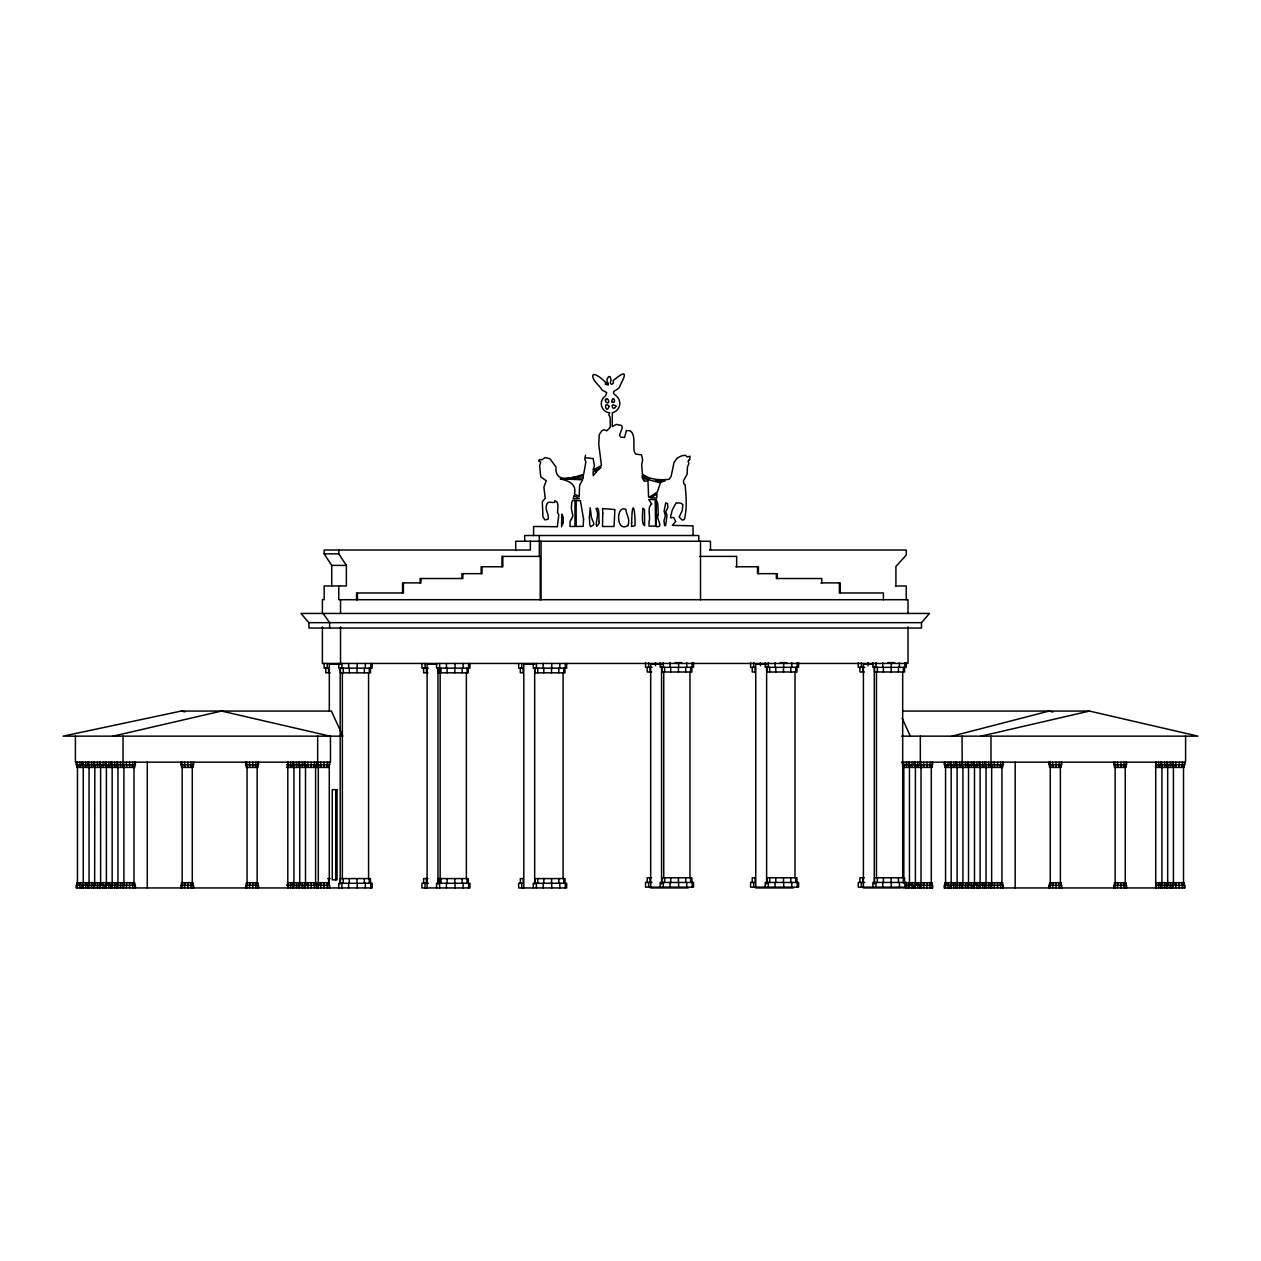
<?xml version="1.0" encoding="UTF-8"?>
<svg xmlns="http://www.w3.org/2000/svg" width="1261" height="1261" viewBox="0 0 1261 1261"><rect width="100%" height="100%" fill="white"/><g stroke="black" fill="none" stroke-linecap="round" stroke-linejoin="round"><path stroke-width="1.5" d="M533.592 535.515L533.592 526.467L557.346 526.735L558.781 514.835L557.583 512.596L557.961 505.488L557.236 502.193L554.777 500.759C556.085 504.889 548.346 499.955 547.053 503.785C544.09 509.444 549.449 513.984 548.109 519.264L544.878 519.847L542.939 516.9L542.309 501.768L545.193 498.316L543.917 487.187L546.234 480.677L540.733 476.847L539.661 465.845L540.654 462.172L539.755 461.384C536.823 461.274 540.149 458.563 541.694 459.902L545.162 457.57L549.969 458.736L556.038 467.074C554.304 484.523 574.291 477.304 583.685 474.278L585.829 462.062L584.852 459.524L585.514 455.095M689.578 459.981L690.051 456.246L687.245 457.002L685.448 455.237A11.79 11.727 -90 0 1 682.169 455.631L677.267 457.979L673.989 462.645L671.12 476.359L669.087 479.353C659.866 480.157 649.935 479.984 642.353 473.994L641.676 464.773L642.621 459.776L641.471 454.843L636.001 454.133C631.194 450.839 637.183 436.148 630.279 430.789L626.386 430.537L624.589 437.441L620.995 437.22L619.419 435.36L622.351 427.794L621.5 425.446L616.424 424.405L612.215 426.486L612.342 412.757A9.615 9.568 -90 0 0 615.857 395.591C608.795 390.09 619.577 391.162 620.302 385.015C627.994 370.687 624.305 371.38 613.13 380.601C614.753 385.582 608.275 385.535 611.096 380.05L610.229 376.85L608.748 376.535L607.045 379.088L607.061 383.312L608.149 382.792L608.243 385.031L605.312 384.179L605.627 382.493C603.641 379.797 591.724 370.119 592.828 376.834C593.159 381.169 600.394 386.26 602.112 390.138L606.746 392.534L605.548 395.875A9.205 9.142 -90 0 0 609.63 412.836L608.827 414.822L610.135 417.375L610.324 427.29L606.793 430.821L604.334 429.749L602.017 430.521L599.243 434.588L598.786 444.534L601.434 465.498L593.001 470.069L594.42 466.066L593.127 458.563L585.403 457.68M921.476 622.666L929.499 613.445L300.922 613.445L308.929 622.666L308.929 628.041L921.476 628.041L921.476 622.666L308.929 622.666M605.122 400.068C608.385 394.709 610.907 406.956 605.548 401.487L605.706 399.548M689.641 459.24L688.143 460.99L688.821 463.78L687.387 467.09L687.182 474.041L683.478 480.804L683.761 483.751L685.101 484.65C686.11 496.204 687.292 507.978 684.329 519.564L682.233 520.084L679.19 517.136L682.248 510.421L682.91 504.573C679.9 501.736 677.756 503.785 676.211 502.745L672.286 509.98L670.694 516.253L670.6 517.814L673.563 517.388L675.675 521.455L672.365 525.364L693.03 525.853L693.03 535.515M952.055 736.156L1049.105 711.062L1052.919 712.024M113.049 736.156L221.542 711.062L330.035 736.156M980.963 736.156L1089.457 711.062L1197.95 736.156L901.599 736.156M181.19 711.062L63.05 736.156L342.834 736.156L331.407 711.062L181.19 711.062L184.989 711.85M709.549 550.017L906.265 550.017L906.265 555.092L895.925 566.41L895.925 585.971M530.361 541.253L530.361 550.017L324.14 550.017L324.14 553.863L338.768 553.863L346.365 565.401L346.365 585.971L324.14 585.971L324.14 599.716L322.39 599.716L322.39 613.445M699.666 556.4L736.676 556.4L736.676 566.756M324.14 553.863L331.722 565.401L346.365 565.401M735.778 566.756L758.397 566.756L758.397 573.66M820.895 582.897L840.283 582.897L840.283 592.969M895.294 585.971L906.265 585.971L906.265 599.716M675.187 662.624L681.854 662.624M780.228 662.624L786.911 662.624M887.886 662.624L894.569 662.624M340.754 664.263L329.31 664.263L329.31 711.362M436.637 664.263L427.101 664.263L427.101 887.949M534.68 664.263L523.804 664.263L523.804 887.949M662.151 664.263L650.692 664.263L650.692 887.949L688.285 887.949M766.625 664.263L755.749 664.263L755.749 887.949L793.327 887.949M872.943 664.263L863.407 664.263L863.407 887.949L901 887.949M652.032 667.321L645.537 667.321L645.537 662.624M864.731 667.321L858.252 667.321L858.252 662.624M428.425 668.141L421.931 668.141L421.931 663.444M651.574 672.003L647.208 672.003L647.208 667.321M755.244 672.003L752.25 672.003L752.25 667.321M864.289 672.003L859.923 672.003L859.923 667.321M330.177 672.822L325.811 672.822L325.811 668.141M427.968 672.822L423.601 672.822L423.601 668.141M902.797 711.062L1089.457 711.062M901.599 762.164L1185.592 762.164L1185.592 736.156M286.767 764.796L329.783 764.796L329.783 762.164M286.625 767.413L329.153 767.413M1155.502 767.413L1184.252 767.413L1184.378 762.164M651.574 877.766L647.208 877.766L647.208 882.448M755.244 877.766L752.25 877.766L752.25 882.448M864.289 877.766L859.923 877.766L859.923 882.448M327.718 878.586L330.177 878.586M427.968 878.586L423.601 878.586L423.601 883.267M652.032 882.448L645.537 882.448L645.537 887.145L693.55 887.145L693.55 882.448L660.165 882.448L660.165 887.145M864.731 882.448L858.252 882.448L858.252 887.145L906.265 887.145M329.153 882.7L287.413 882.7L287.413 885.332M903.097 882.7L932.021 882.7L932.147 887.949M1155.502 882.7L1184.252 882.7L1184.378 887.949M428.425 883.267L421.931 883.267L421.931 887.949L469.943 887.949L469.943 883.267L436.558 883.267L436.558 887.949M286.767 885.332L329.783 885.332L329.783 887.949M906.265 885.332L932.667 885.332L932.667 887.949L902.466 887.949M323.131 613.445L329.625 622.666L329.625 628.041M902.167 718.234L910.316 736.156M1184.899 762.164L1184.899 764.796L1156.069 764.796L1156.069 762.164M1183.795 764.796L1183.795 767.413M1183.795 882.7L1183.795 885.332M1183.512 767.413L1183.512 882.7M1182.282 762.164L1182.282 764.796M1182.282 885.332L1182.282 887.949M1181.904 764.796L1181.904 767.413M1181.904 882.7L1181.904 885.332M1179.161 762.164L1179.098 767.413M1179.098 882.7L1179.161 887.949M1176.119 764.796L1176.119 767.413M1176.119 882.7L1176.119 885.332M1175.851 762.164L1175.851 764.796M1175.851 885.332L1175.851 887.949M1173.77 764.796L1173.77 767.413M1173.77 882.7L1173.77 885.332M1173.424 767.413L1173.424 882.7M1173.25 762.164L1173.25 764.796M1173.25 885.332L1173.25 887.949M1173.156 764.796L1173.156 767.413M1173.156 882.7L1173.156 885.332M1172.683 764.796L1172.683 767.413M1172.683 882.7L1172.683 885.332M1172.052 762.164L1172.052 764.796M1172.052 885.332L1172.052 887.949M1170.507 764.796L1170.507 767.413M1170.507 882.7L1170.507 885.332M1170.24 762.164L1170.24 764.796M1170.24 885.332L1170.24 887.949M1168.159 764.796L1168.159 767.413M1168.159 882.7L1168.159 885.332M1167.686 764.796L1167.686 885.332M1167.639 762.164L1167.544 767.413M1167.544 882.7L1167.639 887.949M1166.945 762.164L1167.071 767.413M1167.071 882.7L1166.945 887.949M1166.425 762.164L1166.425 764.796M1166.425 885.332L1166.425 887.949M1164.723 764.796L1164.723 767.413M1164.723 882.7L1164.723 885.332M1164.455 762.164L1164.455 764.796M1164.455 885.332L1164.455 887.949M1162.374 764.796L1162.374 767.413M1162.374 882.7L1162.374 885.332M1161.917 764.796L1161.917 885.332M1161.854 762.164L1161.759 767.413M1161.759 882.7L1161.854 887.949M1161.286 764.796L1161.286 767.413M1161.286 882.7L1161.286 885.332M1160.64 762.164L1160.64 764.796M1160.64 885.332L1160.64 887.949M1158.938 764.796L1158.938 767.413M1158.938 882.7L1158.938 885.332M1158.67 762.164L1158.67 764.796M1158.67 885.332L1158.67 887.949M1156.589 764.796L1156.589 767.413M1156.589 882.7L1156.589 885.332M1156.069 887.949L1156.069 885.332L1184.899 885.332L1184.899 887.949L944.19 887.949L944.19 885.332L1003.299 885.332L1003.299 887.949M1155.722 762.164L1155.722 887.949M1126.625 762.164L1126.625 764.796L1113.762 764.796L1113.762 762.164M1126.625 887.949L1126.625 885.332L1113.762 885.332L1113.762 887.949M1126.105 762.164L1125.978 767.413L1114.409 767.413L1114.409 764.796M1126.105 887.949L1125.978 882.7L1114.409 882.7L1114.409 885.332M1125.506 764.796L1125.506 767.413M1125.506 882.7L1125.506 885.332M1125.238 767.413L1125.238 882.7M1124.008 762.164L1124.008 764.796M1124.008 885.332L1124.008 887.949M1123.614 764.796L1123.614 767.413M1123.614 882.7L1123.614 885.332M1120.887 762.164L1120.808 767.413M1120.887 887.949L1120.808 882.7M1117.845 764.796L1117.845 767.413M1117.845 882.7L1117.845 885.332M1117.577 762.164L1117.577 764.796M1117.577 885.332L1117.577 887.949M1115.496 764.796L1115.496 767.413M1115.496 882.7L1115.496 885.332M1115.15 767.413L1115.15 882.7M1114.976 762.164L1114.882 767.413M1114.882 882.7L1114.976 887.949M1061.746 762.164L1061.746 764.796L1048.9 764.796L1048.9 762.164M1061.746 887.949L1061.746 885.332L1048.9 885.332L1048.9 887.949M1061.226 762.164L1061.1 767.413L1049.546 767.413L1049.546 764.796M1061.226 887.949L1061.1 882.7L1049.546 882.7L1049.546 885.332M1060.643 764.796L1060.643 767.413M1060.643 882.7L1060.643 885.332M1060.375 767.413L1060.375 882.7M1060.028 764.796L1060.028 767.413M1060.028 882.7L1060.028 885.332M1059.13 762.164L1059.13 764.796M1059.13 885.332L1059.13 887.949M1058.751 764.796L1058.751 767.413M1058.751 882.7L1058.751 885.332M1056.009 762.164L1056.009 764.796M1056.009 885.332L1056.009 887.949M1055.946 764.796L1055.946 767.413M1055.946 882.7L1055.946 885.332M1052.967 764.796L1052.967 767.413M1052.967 882.7L1052.967 885.332M1052.699 762.164L1052.699 764.796M1052.699 885.332L1052.699 887.949M1050.618 764.796L1050.618 767.413M1050.618 882.7L1050.618 885.332M1050.271 767.413L1050.271 882.7M1050.098 762.164L1050.098 764.796M1050.098 885.332L1050.098 887.949M1049.42 762.164L1049.42 764.796M1049.42 885.332L1049.42 887.949M1015.184 762.164L1015.184 887.949M1003.299 762.164L1003.299 764.796L944.19 764.796L944.19 762.164M1002.779 762.164L1002.653 767.413L944.836 767.413L944.71 762.164M1002.779 887.949L1002.653 882.7L944.836 882.7L944.71 887.949M1002.196 764.796L1002.196 767.413M1002.196 882.7L1002.196 885.332M1001.928 767.413L1001.928 882.7M1000.682 762.164L1000.682 764.796M1000.682 885.332L1000.682 887.949M1000.304 764.796L1000.304 767.413M1000.304 882.7L1000.304 885.332M997.561 762.164L997.498 767.413M997.498 882.7L997.561 887.949M994.519 764.796L994.519 767.413M994.519 882.7L994.519 885.332M994.251 762.164L994.251 764.796M994.251 885.332L994.251 887.949M992.171 764.796L992.171 767.413M992.171 882.7L992.171 885.332M991.65 762.164L991.65 887.949M991.556 764.796L991.556 767.413M991.556 882.7L991.556 885.332M990.973 736.156L990.973 762.164M991.099 764.796L991.099 767.413M991.099 882.7L991.099 885.332M990.452 762.164L990.452 764.796M990.452 885.332L990.452 887.949M988.734 764.796L988.734 767.413M988.734 882.7L988.734 885.332M988.482 762.164L988.482 764.796M988.482 885.332L988.482 887.949M986.401 764.796L986.401 767.413M986.401 882.7L986.401 885.332M985.866 762.164L985.866 764.796M986.039 767.413L986.039 882.7M985.866 885.332L985.866 887.949M985.188 762.164L985.314 767.413M985.314 882.7L985.188 887.949M984.668 762.164L984.668 764.796M984.668 885.332L984.668 887.949M982.949 764.796L982.949 767.413M982.949 882.7L982.949 885.332M982.697 762.164L982.697 764.796M982.697 885.332L982.697 887.949M980.617 764.796L980.617 767.413M980.617 882.7L980.617 885.332M980.096 762.164L980.096 887.949M979.986 764.796L979.986 767.413M979.986 882.7L979.986 885.332M979.529 764.796L979.529 767.413M979.529 882.7L979.529 885.332M978.883 762.164L978.883 764.796M978.883 885.332L978.883 887.949M977.165 764.796L977.165 767.413M977.165 882.7L977.165 885.332M976.912 762.164L976.912 764.796M976.912 885.332L976.912 887.949M974.832 764.796L974.832 767.413M974.832 882.7L974.832 885.332M974.312 762.164L974.312 764.796M974.485 767.413L974.485 882.7M974.312 885.332L974.312 887.949M973.618 762.164L973.744 767.413M973.744 882.7L973.618 887.949M973.098 762.164L973.098 764.796M973.098 885.332L973.098 887.949M971.396 764.796L971.396 767.413M971.396 882.7L971.396 885.332M971.128 762.164L971.128 764.796M971.128 885.332L971.128 887.949M969.047 764.796L969.047 767.413M969.047 882.7L969.047 885.332M968.527 762.164L968.527 887.949M968.432 764.796L968.432 767.413M968.432 882.7L968.432 885.332M967.959 764.796L967.959 767.413M967.959 882.7L967.959 885.332M967.313 762.164L967.313 764.796M967.313 885.332L967.313 887.949M965.611 764.796L965.611 767.413M965.611 882.7L965.611 885.332M965.343 762.164L965.343 764.796M965.343 885.332L965.343 887.949M963.262 764.796L963.262 767.413M963.262 882.7L963.262 885.332M962.742 762.164L962.647 767.413M962.915 767.413L962.915 882.7M962.742 887.949L962.647 882.7M962.064 736.156L962.175 767.413M962.175 882.7L962.048 887.949M961.528 762.164L961.528 764.796M961.528 885.332L961.528 887.949M959.826 764.796L959.826 767.413M959.826 882.7L959.826 885.332M959.558 762.164L959.558 764.796M959.558 885.332L959.558 887.949M957.477 764.796L957.477 767.413M957.477 882.7L957.477 885.332M956.957 762.164L956.957 764.796M957.131 767.413L957.131 882.7M956.957 885.332L956.957 887.949M956.264 762.164L956.39 767.413M956.39 882.7L956.264 887.949M955.759 762.164L955.759 764.796M955.759 885.332L955.759 887.949M954.041 764.796L954.041 767.413M954.041 882.7L954.041 885.332M953.773 762.164L953.773 764.796M953.773 885.332L953.773 887.949M951.692 764.796L951.692 767.413M951.692 882.7L951.692 885.332M951.172 762.164L951.172 887.949M951.078 764.796L951.078 767.413M951.078 882.7L951.078 885.332M950.605 764.796L950.605 767.413M950.605 882.7L950.605 885.332M949.974 762.164L949.974 764.796M949.974 885.332L949.974 887.949M948.256 764.796L948.256 767.413M948.256 882.7L948.256 885.332M947.988 762.164L947.988 764.796M947.988 885.332L947.988 887.949M945.908 764.796L945.908 767.413M945.908 882.7L945.908 885.332M945.561 767.413L945.561 882.7M945.387 762.164L945.387 764.796M945.387 885.332L945.387 887.949M932.667 762.164L932.667 764.796L902.466 764.796L902.466 762.164M932.147 762.164L932.021 767.413L903.097 767.413L903.097 764.796M931.548 764.796L931.548 767.413M931.548 882.7L931.548 885.332M931.28 767.413L931.28 882.7M930.051 762.164L930.051 764.796M930.051 885.332L930.051 887.949M929.656 764.796L929.656 767.413M929.656 882.7L929.656 885.332M926.93 762.164L926.851 767.413M926.851 882.7L926.93 887.949M923.872 764.796L923.872 767.413M923.872 882.7L923.872 885.332M923.619 762.164L923.619 764.796M923.619 885.332L923.619 887.949M921.539 764.796L921.539 767.413M921.539 882.7L921.539 885.332M921.019 762.164L921.019 887.949M920.908 764.796L920.908 767.413M920.908 882.7L920.908 885.332M920.451 764.796L920.451 767.413M920.451 882.7L920.451 885.332M920.325 736.156L920.325 762.164M919.805 762.164L919.805 764.796M919.805 885.332L919.805 887.949M918.103 764.796L918.103 767.413M918.103 882.7L918.103 885.332M917.835 762.164L917.835 764.796M917.835 885.332L917.835 887.949M915.754 764.796L915.754 767.413M915.754 882.7L915.754 885.332M915.234 762.164L915.234 764.796M915.407 767.413L915.407 882.7M915.234 885.332L915.234 887.949M914.666 767.413L914.54 762.164M914.666 882.7L914.54 887.949M914.02 762.164L914.02 764.796M914.02 885.332L914.02 887.949M912.318 764.796L912.318 767.413M912.318 882.7L912.318 885.332M912.05 762.164L912.05 764.796M912.05 885.332L912.05 887.949M909.969 764.796L909.969 767.413M909.969 882.7L909.969 885.332M909.449 762.164L909.449 887.949M909.354 764.796L909.354 767.413M909.354 882.7L909.354 885.332M908.882 764.796L908.882 767.413M908.882 882.7L908.882 885.332M908.235 762.164L908.235 764.796M908.235 885.332L908.235 887.949M908.015 613.445L908.015 599.716L338.768 599.716L338.768 585.971M908.015 626.906L908.015 663.444L322.39 663.444L322.39 626.906M906.533 764.796L906.533 767.413M906.533 882.7L906.533 885.332M906.265 662.624L906.265 667.321L872.88 667.321L872.88 662.624M906.265 762.164L906.265 764.796M906.265 887.949L906.265 882.448L872.88 882.448L872.88 887.145M904.909 662.624L904.909 667.321M904.909 882.448L904.909 887.145M904.594 667.321L904.594 672.003L874.551 672.003L874.551 667.321M904.594 882.448L904.594 877.766L874.551 877.766L874.551 882.448M904.184 764.796L904.184 767.413M903.664 762.164L903.664 764.796M903.838 767.413L903.838 882.7M903.365 667.321L903.365 672.003M903.365 877.766L903.365 882.448M902.687 672.003L902.687 877.766M899.44 662.624L899.44 667.321M899.44 882.448L899.44 887.145M898.447 667.321L898.447 672.003M898.447 877.766L898.447 882.448M891.322 662.624L891.322 667.321M891.322 882.448L891.322 887.145M891.149 667.321L891.149 672.003M891.149 877.766L891.149 882.448M883.394 599.716L883.394 592.969L839.385 592.969L839.385 582.897M883.425 667.321L883.425 672.003M883.425 877.766L883.425 882.448M882.747 662.624L882.747 667.321M882.747 882.448L882.747 887.145M877.357 667.321L877.357 672.003M877.357 877.766L877.357 882.448M876.458 672.003L876.458 877.766M876.001 662.624L876.001 667.321M876.001 882.448L876.001 887.145M874.283 666.218L874.283 884.024M868.12 662.624L868.12 665.761M862.713 667.321L862.713 672.003M862.713 877.766L862.713 882.448M861.358 662.624L861.358 667.321M861.358 882.448L861.358 887.145M821.794 582.897L821.794 578.515L776.382 578.515L776.382 573.66M798.591 662.624L798.591 667.321L765.222 667.321L765.222 662.624M797.236 662.624L797.236 667.321M797.236 882.448L797.236 887.145M796.936 667.321L796.936 672.003L766.893 672.003L766.893 667.321M796.936 882.448L796.936 877.766L766.893 877.766L766.893 882.448M795.707 667.321L795.707 672.003M795.707 877.766L795.707 882.448M795.013 672.003L795.013 877.766M791.766 662.624L791.766 667.321M791.766 882.448L791.766 887.145M790.789 667.321L790.789 672.003M790.789 877.766L790.789 882.448M783.664 662.624L783.664 667.321M783.664 882.448L783.664 887.145M783.491 667.321L783.491 672.003M783.491 877.766L783.491 882.448M777.28 578.515L777.28 573.66L757.498 573.66L757.498 566.756M775.767 667.321L775.767 672.003M775.767 877.766L775.767 882.448M775.089 662.624L775.089 667.321M775.089 882.448L775.089 887.145M769.683 667.321L769.683 672.003M769.683 877.766L769.683 882.448M768.327 662.624L768.327 667.321M768.327 882.448L768.327 887.145M766.625 666.218L766.625 884.024M765.222 887.145L765.222 882.448L798.591 882.448L798.591 887.145L750.579 887.145L750.579 882.448L755.055 882.448L755.055 877.766M760.446 662.624L760.446 665.761M755.055 672.003L755.055 667.321L750.579 667.321L750.579 662.624M753.7 662.624L753.7 667.321M753.7 882.448L753.7 887.145M710.463 550.017L710.463 541.253L515.717 541.253L515.717 550.017M700.517 541.253L700.517 599.716M698.767 541.253L698.767 535.515L524.702 535.515L524.702 541.253M693.55 662.624L693.55 667.321L660.165 667.321L660.165 662.624M692.194 662.624L692.194 667.321M692.194 882.448L692.194 887.145M691.879 667.321L691.879 672.003L661.836 672.003L661.836 667.321M691.879 882.448L691.879 877.766L661.836 877.766L661.836 882.448M690.65 667.321L690.65 672.003M690.65 877.766L690.65 882.448M689.972 672.003L689.972 877.766M686.725 662.624L686.725 667.321M686.725 882.448L686.725 887.145M685.732 667.321L685.732 672.003M685.732 877.766L685.732 882.448M678.607 662.624L678.607 667.321M678.607 882.448L678.607 887.145M678.434 667.321L678.434 672.003M678.434 877.766L678.434 882.448M670.71 667.321L670.71 672.003M670.71 877.766L670.71 882.448M670.032 662.624L670.032 667.321M670.032 882.448L670.032 887.145M664.642 667.321L664.642 672.003M664.642 877.766L664.642 882.448M663.743 672.003L663.743 877.766M663.286 662.624L663.286 667.321M663.286 882.448L663.286 887.145M661.568 666.218L661.568 884.024M655.405 662.624L655.405 665.761M650.014 667.321L650.014 672.003M650.014 877.766L650.014 882.448M648.643 662.624L648.643 667.321M648.643 882.448L648.643 887.145M566.662 663.444L566.662 668.141L533.277 668.141L533.277 663.444M565.306 663.444L565.306 668.141M565.306 883.267L565.306 887.949M564.991 668.141L564.991 672.822L534.948 672.822L534.948 668.141M564.991 883.267L564.991 878.586L534.948 878.586L534.948 883.267M563.762 668.141L563.762 672.822M563.762 878.586L563.762 883.267M563.084 672.822L563.084 878.586M559.837 663.444L559.837 668.141M559.837 883.267L559.837 887.949M558.844 668.141L558.844 672.822M558.844 878.586L558.844 883.267M551.719 663.444L551.719 668.141M551.719 883.267L551.719 887.949M551.546 668.141L551.546 672.822M551.546 878.586L551.546 883.267M543.822 668.141L543.822 672.822M543.822 878.586L543.822 883.267M543.144 663.444L543.144 668.141M543.144 883.267L543.144 887.949M541.079 541.253L541.079 599.716M540.228 599.716L540.228 556.4L501.941 556.4L501.941 566.756M539.33 535.515L539.33 556.4M537.753 668.141L537.753 672.822M537.753 878.586L537.753 883.267M536.398 663.444L536.398 668.141M536.398 883.267L536.398 887.949M534.68 668.188L534.68 884.024M533.277 887.949L533.277 883.267L566.662 883.267L566.662 887.949L518.649 887.949L518.649 883.267L523.126 883.267L523.126 878.586L520.32 878.586L520.32 883.267M521.755 663.444L521.755 668.141M521.755 883.267L521.755 887.949M520.32 668.141L520.32 672.822L523.126 672.822L523.126 668.141L518.649 668.141L518.649 663.444M502.84 556.4L502.84 566.756L481.135 566.756L481.135 573.66M482.033 566.756L482.033 573.66L461.92 573.66L461.92 578.515M469.943 663.444L469.943 668.141L436.558 668.141L436.558 663.444M468.588 663.444L468.588 668.141M468.588 883.267L468.588 887.949M468.272 668.141L468.272 672.822L438.229 672.822L438.229 668.141M468.272 883.267L468.272 878.586L438.229 878.586L438.229 883.267M467.059 668.141L467.059 672.822M467.059 878.586L467.059 883.267M466.365 672.822L466.365 878.586M463.118 663.444L463.118 668.141M463.118 883.267L463.118 887.949M462.834 573.66L462.834 578.515L420.086 578.515L420.086 582.897M462.141 668.141L462.141 672.822M462.141 878.586L462.141 883.267M455.016 663.444L455.016 668.141M455.016 883.267L455.016 887.949M454.827 668.141L454.827 672.822M454.827 878.586L454.827 883.267M447.119 668.141L447.119 672.822M447.119 878.586L447.119 883.267M446.426 663.444L446.426 668.141M446.426 883.267L446.426 887.949M441.035 668.141L441.035 672.822M441.035 878.586L441.035 883.267M440.152 672.822L440.152 878.586M439.679 663.444L439.459 672.822M439.459 878.586L439.679 887.949M437.977 668.188L437.977 884.024M426.407 668.141L426.407 672.822M426.407 878.586L426.407 883.267M425.052 663.444L425.052 668.141M425.052 883.267L425.052 887.949M421.001 578.515L421.001 582.897L402.527 582.897L402.527 592.969M403.425 582.897L403.425 592.969L356.532 592.969L356.532 599.716M372.153 663.444L372.153 668.141L338.768 668.141L338.768 663.444M370.797 663.444L370.797 668.141M370.797 883.267L370.797 887.949M370.482 668.141L370.482 672.822L340.438 672.822L340.438 668.141M370.482 883.267L370.482 878.586L340.438 878.586L340.438 883.267M369.268 668.141L369.268 672.822M369.268 878.586L369.268 883.267M368.575 672.822L368.575 878.586M365.327 663.444L365.327 668.141M365.327 883.267L365.327 887.949M364.35 668.141L364.35 672.822M364.35 878.586L364.35 883.267M357.43 592.969L357.43 599.716M357.226 663.444L357.226 668.141M357.226 883.267L357.226 887.949M357.036 668.141L357.036 672.822M357.036 878.586L357.036 883.267M349.329 668.141L349.329 672.822M349.329 878.586L349.329 883.267M348.635 663.444L348.635 668.141M348.635 883.267L348.635 887.949M343.244 668.141L343.244 672.822M343.244 878.586L343.244 883.267M342.361 672.822L342.361 878.586M341.889 663.444L341.889 668.141M341.889 883.267L341.889 887.949M340.533 599.716L340.533 613.445M340.533 626.906L340.533 663.444M340.186 668.188L340.186 884.024M338.768 550.017L338.768 553.863M338.768 887.949L338.768 883.267L372.153 883.267L372.153 887.949L76.101 887.949L76.101 885.332L135.384 885.332L135.384 887.949M335.71 789.654L335.71 879.847M331.722 565.401L331.722 585.971M330.477 736.156L330.477 762.164L75.408 762.164L75.408 736.156M329.279 762.164L329.279 887.949M328.617 672.822L328.617 668.141L324.14 668.141L324.14 663.444M328.68 764.796L328.68 767.413M328.617 878.586L328.68 885.332M327.261 663.444L327.261 668.141M327.166 762.164L327.166 764.796M327.166 885.332L327.166 887.949M326.788 764.796L326.788 767.413M326.788 882.7L326.788 885.332M324.045 762.164L323.982 767.413M323.982 882.7L324.045 887.949M321.003 764.796L321.003 767.413M321.003 882.7L321.003 885.332M320.751 762.164L320.751 764.796M320.751 885.332L320.751 887.949M318.67 764.796L318.67 767.413M318.67 882.7L318.67 885.332M318.308 767.413L318.308 882.7M318.135 762.164L318.198 767.413M318.198 882.7L318.135 887.949M318.04 764.796L318.04 767.413M318.04 882.7L318.04 885.332M317.662 736.156L317.662 762.164M317.583 764.796L317.583 767.413M317.583 882.7L317.583 885.332M316.937 762.164L316.968 764.796M316.968 885.332L316.937 887.949M316.464 762.164L316.338 767.413M316.338 882.7L316.464 887.949M315.865 764.796L315.865 767.413M315.865 882.7L315.865 885.332M315.597 767.413L315.597 882.7M314.352 762.164L314.352 764.796M314.352 885.332L314.352 887.949M313.973 764.796L313.973 767.413M313.973 882.7L313.973 885.332M311.231 762.164L311.231 764.796M311.231 885.332L311.231 887.949M311.168 764.796L311.168 767.413M311.168 882.7L311.168 885.332M308.188 764.796L308.188 767.413M308.188 882.7L308.188 885.332M307.936 762.164L307.936 764.796M307.936 885.332L307.936 887.949M305.856 764.796L305.856 767.413M305.856 882.7L305.856 885.332M305.509 767.413L305.509 882.7M305.335 762.164L305.225 767.413M305.383 882.7L305.335 887.949M304.768 764.796L304.768 767.413M304.768 882.7L304.768 885.332M304.122 762.164L304.122 764.796M304.122 885.332L304.122 887.949M302.404 764.796L302.404 767.413M302.404 882.7L302.404 885.332M302.151 762.164L302.151 764.796M302.151 885.332L302.151 887.949M300.071 764.796L300.071 767.413M300.071 882.7L300.071 885.332M299.724 767.413L299.724 882.7M299.551 762.164L299.456 767.413M299.456 882.7L299.551 887.949M298.983 767.413L298.857 762.164M298.983 882.7L298.857 887.949M298.337 762.164L298.337 764.796M298.337 885.332L298.337 887.949M296.634 764.796L296.634 767.413M296.634 882.7L296.634 885.332M296.367 762.164L296.367 764.796M296.367 885.332L296.367 887.949M294.286 764.796L294.286 767.413M294.286 882.7L294.286 885.332M293.939 767.413L293.939 882.7M293.766 762.164L293.813 767.413M293.813 882.7L293.766 887.949M293.198 764.796L293.198 767.413M293.198 882.7L293.198 885.332M293.072 762.164L293.072 764.796M293.072 885.332L293.072 887.949M292.552 762.164L292.552 764.796M292.552 885.332L292.552 887.949M290.85 764.796L290.85 767.413M290.85 882.7L290.85 885.332M290.582 762.164L290.582 764.796M290.582 885.332L290.582 887.949M288.501 764.796L288.501 767.413M288.501 882.7L288.501 885.332M287.981 762.164L287.981 764.796M287.981 885.332L287.981 887.949M287.807 762.164L287.807 887.949M287.413 764.796L287.413 767.413M258.537 762.164L258.537 764.796L245.674 764.796L245.674 762.164M258.537 887.949L258.537 885.332L245.674 885.332L245.674 887.949M258.016 762.164L257.89 767.413L246.321 767.413L246.194 762.164M258.016 887.949L257.89 882.7L246.321 882.7L246.194 887.949M257.417 764.796L257.417 767.413M257.417 882.7L257.417 885.332M257.149 767.413L257.149 882.7M255.92 762.164L255.92 764.796M255.92 885.332L255.92 887.949M255.526 764.796L255.526 767.413M255.526 882.7L255.526 885.332M252.799 762.164L252.72 767.413M252.72 882.7L252.799 887.949M249.741 764.796L249.741 767.413M249.741 882.7L249.741 885.332M249.489 762.164L249.489 764.796M249.489 885.332L249.489 887.949M247.408 764.796L247.408 767.413M247.408 882.7L247.408 885.332M246.888 762.164L246.888 764.796M247.061 767.413L247.061 882.7M246.888 885.332L246.888 887.949M193.658 762.164L193.658 764.796L180.812 764.796L180.812 762.164M193.658 887.949L193.658 885.332L180.812 885.332L180.812 887.949M193.138 762.164L193.012 767.413L181.442 767.413L181.442 764.796M193.138 887.949L193.012 882.7L181.442 882.7L181.442 885.332M192.555 764.796L192.555 767.413M192.555 882.7L192.555 885.332M192.287 767.413L192.287 882.7M191.041 762.164L191.041 764.796M191.041 885.332L191.041 887.949M190.663 764.796L190.663 767.413M190.663 882.7L190.663 885.332M187.921 762.164L187.857 767.413M187.857 882.7L187.921 887.949M184.878 764.796L184.878 767.413M184.878 882.7L184.878 885.332M184.61 762.164L184.61 764.796M184.61 885.332L184.61 887.949M182.53 764.796L182.53 767.413M182.53 882.7L182.53 885.332M182.01 762.164L182.01 764.796M182.183 767.413L182.183 882.7M182.01 885.332L182.01 887.949M181.915 764.796L181.915 767.413M181.915 882.7L181.915 885.332M147.269 762.164L147.269 887.949M135.384 762.164L135.384 764.796L76.101 764.796L76.101 762.164M134.864 762.164L134.738 767.413L76.732 767.413L76.732 764.796M134.864 887.949L134.738 882.7L76.732 882.7L76.732 885.332M134.265 764.796L134.265 767.413M134.265 882.7L134.265 885.332M133.997 767.413L133.997 882.7M132.768 762.164L132.768 764.796M132.768 885.332L132.768 887.949M132.389 764.796L132.389 767.413M132.389 882.7L132.389 885.332M129.647 762.164L129.568 767.413M129.568 882.7L129.647 887.949M126.604 764.796L126.604 767.413M126.604 882.7L126.604 885.332M126.336 762.164L126.336 764.796M126.336 885.332L126.336 887.949M124.256 764.796L124.256 767.413M124.256 882.7L124.256 885.332M123.909 767.413L123.909 882.7M123.736 762.164L123.736 764.796M123.736 885.332L123.736 887.949M123.641 764.796L123.625 767.413M123.641 882.7L123.625 885.332M123.168 764.796L123.168 767.413M123.168 882.7L123.168 885.332M123.042 736.156L123.042 762.164M122.522 762.164L122.522 764.796M122.522 885.332L122.522 887.949M120.646 764.796L120.646 767.413M120.646 882.7L120.646 885.332M120.394 762.164L120.394 764.796M120.394 885.332L120.394 887.949M118.298 764.796L118.298 767.413M118.298 882.7L118.298 885.332M117.951 767.413L117.951 882.7M117.777 762.164L117.683 767.413M117.84 882.7L117.777 887.949M117.226 764.796L117.226 767.413M117.226 882.7L117.226 885.332M116.579 762.164L116.579 764.796M116.579 885.332L116.579 887.949M114.861 764.796L114.861 767.413M114.861 882.7L114.861 885.332M114.609 762.164L114.609 764.796M114.609 885.332L114.609 887.949M112.528 764.796L112.528 767.413M112.528 882.7L112.528 885.332M112.166 767.413L112.166 882.7M111.993 762.164L111.993 764.796M111.993 885.332L111.993 887.949M111.315 762.164L111.441 767.413M111.441 882.7L111.315 887.949M110.795 762.164L110.795 764.796M110.795 885.332L110.795 887.949M109.076 764.796L109.076 767.413M109.076 882.7L109.076 885.332M108.824 762.164L108.824 764.796M108.824 885.332L108.824 887.949M106.744 764.796L106.744 767.413M106.744 882.7L106.744 885.332M106.397 767.413L106.397 882.7M106.223 762.164L106.113 767.413M106.271 882.7L106.223 887.949M105.656 764.796L105.656 767.413M105.656 882.7L105.656 885.332M105.01 762.164L105.01 764.796M105.01 885.332L105.01 887.949M103.292 764.796L103.292 767.413M103.292 882.7L103.292 885.332M103.039 762.164L103.039 764.796M103.039 885.332L103.039 887.949M100.959 764.796L100.959 767.413M100.959 882.7L100.959 885.332M100.612 767.413L100.612 882.7M100.439 762.164L100.439 764.796M100.439 885.332L100.439 887.949M99.745 762.164L99.871 767.413M99.871 882.7L99.745 887.949M99.225 762.164L99.225 764.796M99.225 885.332L99.225 887.949M97.523 764.796L97.523 767.413M97.523 882.7L97.523 885.332M97.255 762.164L97.255 764.796M97.255 885.332L97.255 887.949M95.174 764.796L95.174 767.413M95.174 882.7L95.174 885.332M94.827 767.413L94.654 887.949M94.654 762.164L94.559 767.413M94.086 764.796L94.086 767.413M94.086 882.7L94.086 885.332M93.44 762.164L93.44 764.796M93.44 885.332L93.44 887.949M91.738 764.796L91.738 767.413M91.738 882.7L91.738 885.332M91.47 762.164L91.47 764.796M91.47 885.332L91.47 887.949M89.389 764.796L89.389 767.413M89.389 882.7L89.389 885.332M89.042 767.413L89.042 882.7M88.869 762.164L88.774 767.413M88.774 882.7L88.869 887.949M88.175 762.164L88.302 767.413M88.302 882.7L88.175 887.949M87.655 762.164L87.655 764.796M87.655 885.332L87.655 887.949M85.953 764.796L85.953 767.413M85.953 882.7L85.953 885.332M85.685 762.164L85.685 764.796M85.685 885.332L85.685 887.949M83.604 764.796L83.604 767.413M83.604 882.7L83.604 885.332M83.258 767.413L83.258 882.7M83.084 762.164L83.084 764.796M83.084 885.332L83.084 887.949M82.391 762.164L82.517 767.413M82.517 882.7L82.391 887.949M81.886 762.164L81.886 764.796M81.886 885.332L81.886 887.949M80.168 764.796L80.168 767.413M80.168 882.7L80.168 885.332M79.9 762.164L79.9 764.796M79.9 885.332L79.9 887.949M77.819 764.796L77.819 767.413M77.819 882.7L77.819 885.332M77.473 767.413L77.473 882.7M77.299 762.164L77.205 767.413M77.205 882.7L77.299 887.949M602.742 513.195L602.522 526.483L614.028 526.483L614.879 509.539L602.522 508.561L602.742 513.195M627.915 525.553C615.825 533.182 615.825 504.242 625.96 509.476C625.96 514.393 630.658 518.744 627.915 525.553M642.716 509.57C642.747 514.141 641.234 523.835 644.623 525.664L644.529 509.759L642.858 508.151L642.716 509.57M644.371 481.024L642.385 478.203L660.48 482.868L657.265 492.058L649.399 497.275L648.595 497.133L647.965 480.945L644.371 481.024M615.983 406.247C612.594 412.946 609.489 400.746 615.983 406.373M583.559 519.043L583.165 526.357L576.167 526.467L576.167 500.57L580.407 500.79L583.559 519.043M631.651 522.606L631.493 526.515L635.024 525.601C635.465 510.973 632.265 495.967 631.651 522.606M658.226 514.63L657.911 515.686C656.035 518.46 664.232 527.949 656.224 526.578L656.224 499.403L657.832 504.085L658.226 514.63M589.439 517.089L589.707 524.781L590.779 526.704L593.726 524.749L593.758 523.283L591.488 517.64L590.195 507.726L589.439 517.089M651.638 503.974C646.672 507.915 650.897 516.332 649.037 521.581L649.037 526.136L655.61 526.026L655.2 499.592L648.721 499.592L651.638 503.974M599.07 521.55L599.054 523.662L596.563 526.357C595.334 521.14 599.259 515.513 596.579 509.665L595.98 508.892C599.873 504.699 598.549 519.154 599.07 521.55M667.51 503.706L667.92 507.552L665.729 511.714L666.99 515.245L666.328 520.32L665.556 525.553L664.626 525.711L663.948 520.872L665.367 515.702L664.09 511.225L665.745 502.761L667.51 503.706M571.391 519.359L570.019 521.36L570.019 526.467L575 526.467L575 500.475L572.573 500.475L571.769 502.572L571.343 508.278L572.888 515.844L571.391 519.359M611.68 401.628C617.07 405.443 613.398 393.274 611.68 401.628M579.603 485.186L579.162 496.629L574.496 494.013C576.955 483.578 567.734 480.567 560.231 478.928L582.692 479.763L579.603 485.186M609.079 406.278C606.052 415.484 603.026 399.942 609.079 406.278M574.165 495.794L573.188 498.725L579.445 498.725L574.165 495.794M563.163 522.59L561.571 526.735L561.839 514.173L563.163 517.073L563.163 522.59M596.059 471.929L593.237 475.712L593.048 471.85L601.071 467.5L596.059 471.929M656.839 494.076L650.581 497.906L656.839 497.906L656.839 494.076M583.26 477.903L565.527 478.676L583.26 475.775L583.26 477.903M665.146 480.583L660.89 482.238L655.499 480.378L665.146 480.583M337.034 789.654L332.258 789.654L332.258 879.847L337.034 879.847L337.034 789.654M649.037 478.944L642.133 477.304L642.133 475.696L649.037 478.944"/></g></svg>
